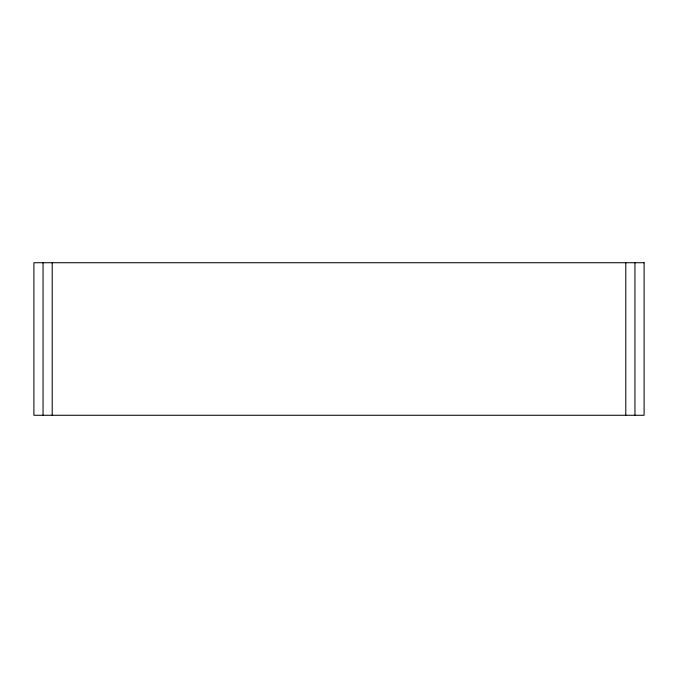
<?xml version="1.0" encoding="UTF-8"?>
<svg xmlns="http://www.w3.org/2000/svg" width="678" height="678" viewBox="0 0 678 678"><rect width="100%" height="100%" fill="white"/><g stroke="black" fill="none" stroke-linecap="round" stroke-linejoin="round"><path stroke-width="1.02" d="M634.947 262.725L634.947 415.275M625.794 262.725L625.794 415.275M52.206 262.725L52.206 415.275M43.053 262.725L43.053 415.275M644.1 262.725L33.9 262.725L33.9 415.275L644.1 415.275L644.1 262.725"/></g></svg>
